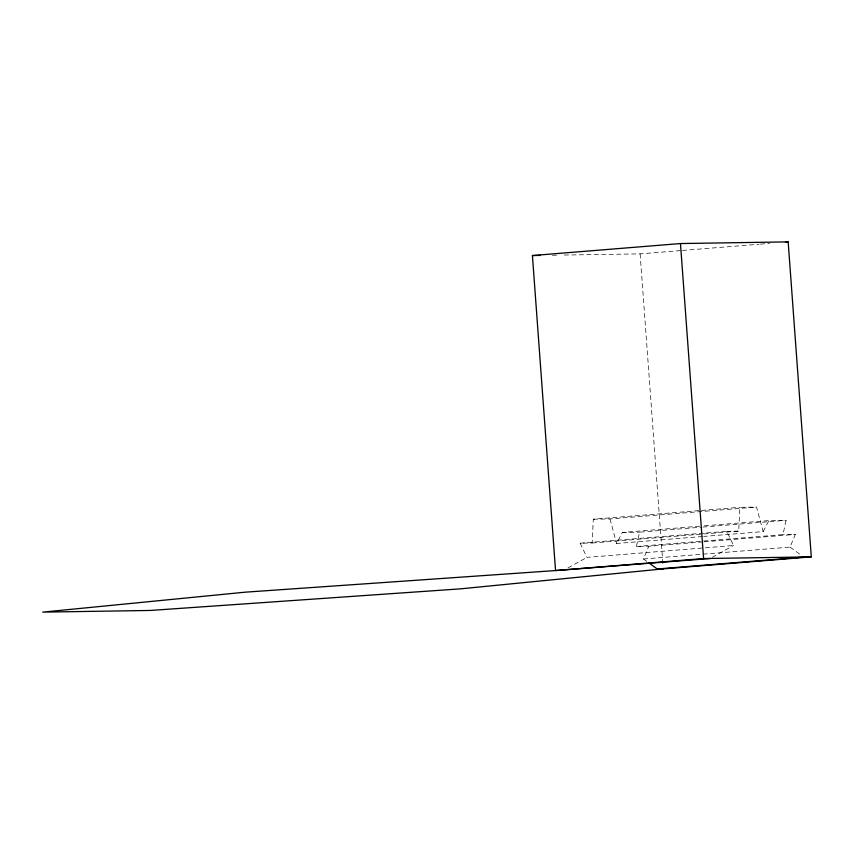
<?xml version="1.0" encoding="UTF-8"?>
<svg xmlns="http://www.w3.org/2000/svg" width="854" height="854" viewBox="0 0 854 854"><rect width="100%" height="100%" fill="white"/><g stroke="black" fill="none" stroke-linecap="round" stroke-linejoin="round"><path stroke-width="0.64" stroke-dasharray="4.27 3.2" d="M580.133 543.197L726.701 531.316L733.501 545.514L586.933 557.384L580.133 543.197L592.164 543.005L593.295 519.2L700.248 510.532M592.164 543.005L738.731 531.124L739.852 507.319L756.548 507.062L763.166 531.604L703.739 536.419M702.895 541.916L648.752 546.304L636.369 546.496L639.571 532.191L701.636 527.164M703.707 541.041L782.937 534.615L786.139 520.31L768.91 520.577L702.885 525.925M646.659 561.291L643.489 558.996L648.752 546.304M643.489 558.996L790.057 547.115L795.32 534.423L782.937 534.615M702.426 536.525L616.599 543.486L622.342 532.458L701.572 526.032M763.166 531.604L768.91 520.577M567.953 567.942L586.933 557.384M712.279 557.31L733.501 545.514M564.334 255.047L640.116 253.873L681.097 250.553M682.421 250.446L759.089 244.233M760.412 244.127L769.657 243.379M701.561 510.425L739.852 507.319M593.295 519.2L609.98 518.933L756.548 507.062M702.949 527.057L786.139 520.31M636.369 546.496L702.394 541.148M704.208 541.81L795.32 534.423M552.367 255.239L559.007 255.132M622.342 532.458L639.571 532.191M726.701 531.316L738.731 531.124M790.057 547.115L800.636 554.79M609.98 518.933L616.599 543.486M640.116 253.873L663.056 566.223"/><path stroke-width="1.28" d="M811.3 556.883L663.248 568.881L460.68 588.833L150.4 610.45L42.7 612.126L245.279 592.174L555.548 570.557L703.6 558.548L811.3 556.883L788.167 241.874L680.467 243.55L532.416 255.549L555.548 570.557L710.048 558.548M785.52 242.088L788.167 241.874M648.784 562.829L657.238 568.977L803.806 557.096M532.416 255.549L540.401 255.421M657.238 568.977L663.248 568.881M680.467 243.55L703.6 558.548"/></g></svg>
